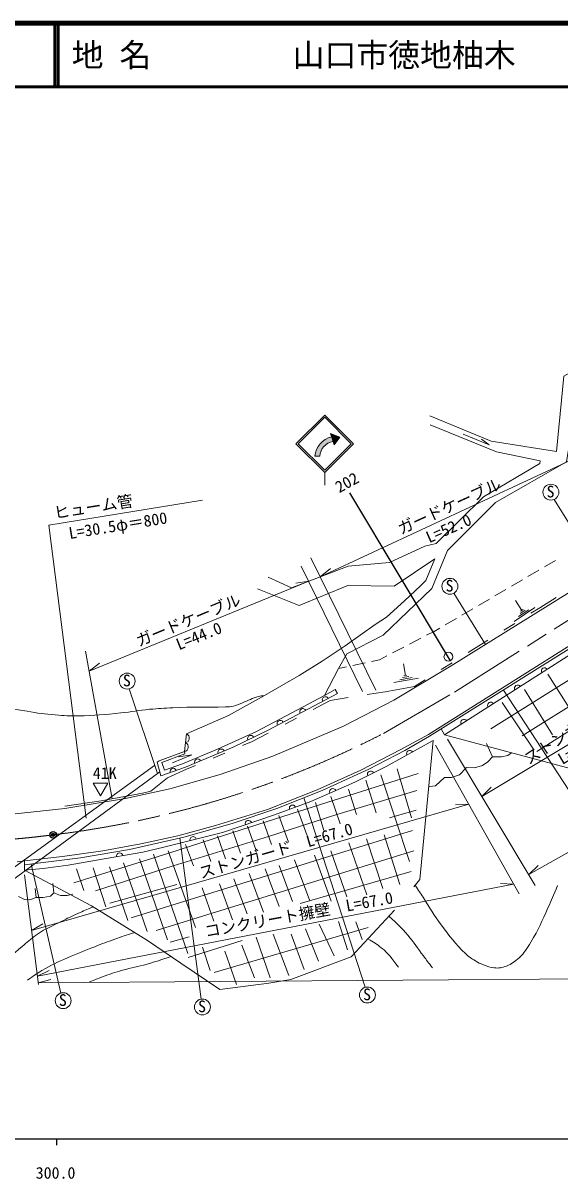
# Model space of a CAD drawing. Units: millimetres, scale not verified. Extents: x 40000 to 680000, y 20000 to 380000.
# Drawn here: x 362756 to 446954, y 198715 to 380000 of the extents above; entities that cross this region are included whole.
import ezdxf
from ezdxf.enums import TextEntityAlignment as Align

# ---------------------------------------------------------------- set-up
doc = ezdxf.new("R2010")
doc.units = ezdxf.units.MM
doc.header["$LTSCALE"] = 1000
doc.header["$PDMODE"] = 32
doc.header["$PDSIZE"] = 500
doc.linetypes.add('CHAIN', pattern=[18.5, 12, -1.5, 3.5, -1.5])
for name, color, linetype, lineweight in [('M-BGD', 7, 'Continuous', 13), ('M-BMK', 2, 'CHAIN', 13), ('M-BMK-SRVR', 3, 'Continuous', 25), ('M-STR-HTXT', 7, 'Continuous', 13), ('M-STR-STRC', 7, 'Continuous', 13), ('M-TTL', 2, 'Continuous', 140), ('M-TTL-BAND', 7, 'Continuous', 25), ('M-TTL-LINE', 7, 'Continuous', 50)]:
    doc.layers.add(name, color=color, linetype=linetype, lineweight=lineweight)
doc.layers.add('M-TTL-TXT', color=7, linetype='Continuous')
doc.styles.add('ＭＳ ゴシック', font='')
doc.styles.get('ＭＳ ゴシック').set_extended_font_data('MS Gothic')

msp = doc.modelspace()

# ---------------------------------------------------------------- hatches: boundary and pattern name
at = {"layer": 'M-STR-STRC'}
for points in [[(410966, 315622), (412436, 315058), (411524, 313874)], [(410966, 315622), (412436, 315058), (411524, 313874)], [(411132, 315103), (410966, 315622), (412436, 315058), (411524, 313874), (411359, 314393)], [(411132, 315103), (411132, 315103), (411359, 314393), (411359, 314393, 0.33505), (409283, 312070), (409283, 312070), (408539, 312071), (408539, 312071, -0.33299)]]:
    msp.add_hatch(color=256, dxfattribs=at).paths.add_polyline_path(points)

# ---------------------------------------------------------------- linework, layer by layer
at = {"layer": 'M-BGD'}
for p, q in [((431787, 315545), (435837, 313858)), ((435837, 313858), (434638, 314750)), ((446054, 305288), (453228, 293712)), ((436117, 269288), (491116, 303765)), ((429888, 279208), (463939, 300369)), ((441042, 268194), (487194, 297289)), ((444525, 294700), (446251, 295710)), ((441934, 293187), (443661, 294196)), ((439344, 291673), (441071, 292682)), ((443322, 265731), (486373, 293094)), ((426370, 268399), (461759, 290735)), ((430316, 290572), (435282, 282560)), ((436754, 290159), (438481, 291168)), ((434164, 288646), (435891, 289655)), ((443041, 288313), (439772, 286154)), ((440975, 287887), (439967, 289413)), ((442422, 287428), (443813, 288296)), ((443813, 288296), (446362, 289900)), ((428984, 285618), (430711, 286627)), ((431574, 287132), (433301, 288141)), ((442080, 287991), (440445, 286912)), ((441527, 287939), (440710, 287400)), ((441179, 288022), (440770, 287752)), ((427208, 284580), (428121, 285114)), ((438181, 284780), (439877, 285839)), ((423375, 282591), (425150, 283512)), ((426038, 283973), (427208, 284580)), ((434246, 282323), (435636, 283191)), ((420712, 281209), (422487, 282130)), ((432578, 281271), (434246, 282323)), ((414473, 279259), (416430, 279672)), ((417409, 279879), (418654, 280141)), ((418654, 280141), (419824, 280749)), ((420930, 273787), (429888, 279208)), ((422717, 277698), (422406, 279500)), ((428350, 278603), (430041, 279670)), ((412249, 278790), (413495, 279053)), ((423244, 277524), (422279, 277358)), ((422958, 277740), (422476, 277657)), ((445044, 277898), (449882, 270277)), ((379417, 275592), (383823, 262302)), ((419569, 275121), (424145, 275950)), ((424780, 277260), (420920, 276593)), ((423771, 277350), (421841, 277017)), ((424145, 275950), (425813, 277002)), ((408273, 272365), (410894, 273743)), ((410894, 273743), (413750, 274196)), ((413025, 269733), (420930, 273787)), ((416713, 274667), (419569, 275121)), ((454897, 249617), (438092, 275394)), ((441423, 275466), (445801, 268385)), ((437901, 273443), (442945, 265944)), ((403848, 270038), (405618, 270968)), ((398571, 267264), (401192, 268642)), ((401918, 265031), (413025, 269733)), ((421992, 266048), (426370, 268399)), ((428859, 268352), (428332, 269292)), ((397175, 266673), (398571, 267264)), ((436383, 264900), (435437, 266981)), ((386166, 263984), (389211, 265227)), ((389211, 265227), (387170, 264934)), ((392569, 264726), (394411, 265505)), ((393648, 262152), (401918, 265031)), ((415709, 262805), (421992, 266048)), ((359085, 245982), (383385, 263566)), ((385401, 261615), (388410, 262967)), ((388410, 262967), (389806, 263557)), ((421428, 263035), (423698, 255333)), ((360134, 244891), (384203, 262582)), ((382798, 259555), (385401, 261615)), ((385784, 259882), (393648, 262152)), ((408899, 259764), (415709, 262805)), ((416496, 261238), (418118, 256157)), ((418888, 262116), (423347, 248496)), ((378812, 258356), (385784, 259882)), ((401075, 256663), (408899, 259764)), ((413774, 259826), (415071, 255880)), ((369299, 256788), (378812, 258356)), ((416434, 228765), (406814, 258505)), ((408639, 257772), (409936, 253340)), ((411044, 258691), (412476, 254421)), ((359057, 255707), (369299, 256788)), ((392941, 254123), (401075, 256663)), ((402859, 255736), (404372, 251532)), ((405801, 256691), (407261, 252664)), ((420217, 255325), (424433, 256541)), ((387022, 252528), (392941, 254123)), ((397934, 254055), (399315, 250235)), ((400432, 254883), (401718, 251160)), ((381239, 251285), (387022, 252528)), ((390697, 226916), (387361, 252205)), ((393226, 252541), (394511, 248938)), ((395640, 253286), (396841, 249827)), ((416645, 252063), (419158, 244280)), ((419402, 252685), (421834, 244901)), ((368916, 249285), (375266, 250177)), ((375266, 250177), (381239, 251285)), ((383652, 237691), (424068, 250177)), ((385497, 250190), (389821, 238137)), ((388253, 251190), (389496, 247812)), ((390983, 251893), (392226, 248487)), ((413834, 251414), (416672, 243253)), ((361835, 248448), (362970, 248583)), ((362970, 248583), (368916, 249285)), ((381011, 248893), (385416, 236191)), ((383200, 249650), (388578, 234056)), ((405349, 248766), (407722, 242338)), ((408457, 249496), (411051, 242280)), ((411024, 250171), (413537, 242956)), ((368655, 227859), (363997, 248097)), ((371120, 247325), (372282, 243974)), ((373741, 247488), (375741, 241407)), ((376281, 247650), (379200, 239245)), ((378497, 248298), (382227, 237515)), ((398214, 246631), (400484, 240550)), ((400700, 247334), (402944, 241442)), ((402944, 247847), (405024, 242199)), ((406232, 241907), (423622, 246934)), ((367579, 243557), (367417, 245056)), ((376356, 241948), (386855, 244866)), ((393539, 245010), (395620, 239334)), ((395809, 245793), (397917, 240280)), ((364782, 242867), (364620, 244286)), ((390821, 244380), (392685, 239137)), ((392733, 231084), (416893, 238137)), ((407051, 237929), (409105, 232875)), ((409213, 238686), (411537, 233686)), ((412213, 239064), (413645, 234659)), ((414969, 239010), (415921, 236278)), ((385801, 235826), (388801, 236678)), ((388638, 233435), (397111, 236110)), ((399322, 236632), (401511, 230254)), ((401998, 237091), (404430, 230632)), ((404781, 237091), (406862, 231578)), ((390918, 235037), (392107, 231416)), ((394377, 234443), (396214, 229227)), ((397052, 235389), (399025, 230227))]:
    msp.add_line(p, q, dxfattribs=at)
for points in [[(426562, 318419), (436170, 314446), (446426, 312825), (447561, 324621), (452952, 327580), (466856, 312663), (469167, 312622), (474964, 316554), (480274, 320040), (487530, 323445), (490489, 324986), (501515, 329688), (512258, 334552), (517081, 336620), (523365, 340876), (523608, 343106)], [(464488, 310504), (464839, 311828), (453084, 323989), (449868, 322746), (448003, 311206), (436842, 304788), (429343, 297288), (426870, 291330), (419208, 283992), (413533, 281074), (412249, 278790), (410020, 274542)], [(401220, 293112), (404842, 291437), (413753, 294826), (420239, 295394), (425792, 297948), (427535, 298353), (434954, 305690), (443791, 310919), (443872, 311325), (437021, 312744), (426603, 317000)], [(362960, 247966), (371781, 249076), (379420, 250391), (387942, 252337), (395527, 254445), (402535, 256823), (409687, 259634), (416966, 262967), (422641, 265904), (426515, 268156), (451765, 283942), (477263, 299955), (486201, 305387), (491065, 307981), (497430, 310900)], [(497430, 310900), (482226, 278824), (470369, 270251), (455424, 261238), (428859, 268352)], [(491321, 307471), (486445, 304840), (468648, 293796), (428859, 268352)], [(388409, 268497), (394976, 271416), (400597, 274551), (406083, 277686), (409651, 279902), (413285, 282334), (417988, 285658), (419750, 286810), (422561, 289380), (425083, 291734), (425924, 292551), (427341, 295974), (420939, 291698), (413673, 291794), (406058, 288653), (399545, 291275)], [(412092, 274848), (401192, 269123), (395715, 266434), (388238, 263300), (384365, 261930)], [(388112, 265408), (384527, 264002), (384923, 262813), (387734, 263804), (393247, 266128), (399372, 268867), (404777, 271785), (410020, 274542), (411713, 275479), (412092, 274848)], [(388112, 265408), (388076, 265750), (388409, 268497)], [(427087, 267461), (419729, 263387), (414804, 260955), (407872, 257914), (402165, 255802), (394013, 253072), (384825, 250721), (381555, 249965), (374258, 248721), (369826, 247911), (365880, 247424), (362991, 247144)], [(424027, 244501), (424960, 245677), (427087, 267461)], [(384365, 261930), (383806, 264056), (384076, 264291), (388076, 265750)], [(426492, 260279), (427438, 260387), (428870, 261657), (429978, 261657), (431221, 262117), (432329, 263252), (433573, 263198), (434816, 263576), (435653, 264116), (436383, 264900), (437788, 264927), (438788, 265143), (439340, 265545)], [(370721, 245170), (385612, 249818), (395665, 253034), (405961, 256331), (424737, 262317)], [(369303, 257177), (374979, 258005), (381464, 259194), (382798, 259555)], [(374086, 243893), (386287, 247825), (401245, 252406), (411947, 255852), (424514, 259622)], [(379720, 239637), (403110, 246934), (423825, 253338)], [(362970, 248583), (362960, 247966), (362991, 247144)], [(362991, 247144), (373468, 241560), (382284, 236087), (387514, 232561), (393594, 228426), (401286, 229422), (404772, 229989), (414217, 233556), (420987, 240853)], [(362025, 243030), (362958, 242543), (363768, 242503), (364782, 242867), (365876, 242867), (367052, 243070), (367579, 243557), (368633, 243151), (369687, 243151), (370579, 243394)]]:
    msp.add_lwpolyline(points, dxfattribs=at)
msp.add_lwpolyline([(374914, 258801), (376069, 260801), (373760, 260801)], close=True, dxfattribs=at)
for centre, radius in [((445542, 306429), 1250), ((429702, 291661), 1250), ((429475, 280614), 700), ((379081, 276796), 1250), ((416756, 227557), 1250), ((369037, 226669), 1250), ((390873, 225679), 1250)]:
    msp.add_circle(centre, radius, dxfattribs=at)
for centre, radius, start, end in [((444541, 278381), 500, 32.59843, 212.59843), ((440329, 275687), 500, 32.59843, 212.59843), ((410183, 273846), 500, 27.70875, 207.70875), ((406642, 271986), 500, 27.70875, 207.70875), ((436116, 272993), 500, 32.59843, 212.59843), ((403101, 270126), 500, 27.70875, 207.70875), ((431904, 270299), 500, 32.59843, 212.59843), ((388099, 267838), 729, 281.37677, 64.78955), ((387932, 266464), 729, 281.37677, 64.78955), ((398453, 267779), 500, 26.14891, 206.14891), ((393821, 265640), 500, 22.74719, 202.74719), ((423408, 265424), 500, 28.97413, 208.97413), ((386301, 262615), 500, 19.46791, 199.46791), ((390132, 264094), 500, 22.74719, 202.74719), ((417267, 262171), 500, 26.28141, 206.28141), ((411338, 259434), 500, 23.68209, 203.68209), ((405019, 256858), 500, 20.31283, 200.31283), ((398089, 254437), 500, 18.51089, 198.51089), ((389419, 251897), 500, 14.35301, 194.35301), ((377906, 249343), 500, 9.66867, 189.66867)]:
    msp.add_arc(centre, radius, start, end, dxfattribs=at)
for points, knots in [([(345478, 276395), (346704, 276650), (347096, 276775), (348153, 276801), (348660, 276813), (348954, 276878), (349450, 276774), (350187, 276619), (350537, 276327), (351234, 276044), (352826, 275396), (353720, 275037), (355315, 274395), (356549, 273898), (357200, 273502), (358476, 273125), (360351, 272572), (361442, 272404), (363368, 272071), (365089, 271774), (366059, 271615), (367800, 271477), (369211, 271364), (370006, 271306), (371421, 271342), (374034, 271408), (375496, 271540), (378096, 271801), (379854, 271977), (380825, 272195), (382582, 272369), (384014, 272510), (384821, 272538), (386258, 272612), (389484, 272777), (391300, 272619), (394527, 272774), (395013, 272797), (395298, 272739), (395771, 272855), (396332, 272993), (396609, 273187), (397149, 273395), (398134, 273777), (398651, 274105), (399677, 274356), (400034, 274444), (400166, 274482), (400597, 274551)], [0, 0, 0, 0, 1, 1, 1, 2, 2, 2, 3, 3, 3, 4, 4, 4, 5, 5, 5, 6, 6, 6, 7, 7, 7, 8, 8, 8, 9, 9, 9, 10, 10, 10, 11, 11, 11, 12, 12, 12, 13, 13, 13, 14, 14, 14, 15, 15, 15, 16, 16, 16, 16]), ([(424255, 244788), (424865, 243859), (425018, 243626), (425507, 242880), (426617, 241187), (427130, 240162), (428344, 238543), (429726, 236700), (430482, 235626), (432155, 234043), (432698, 233529), (433061, 233304), (433695, 232908), (434158, 232619), (434441, 232491), (434952, 232300), (435600, 232057), (435966, 231879), (436655, 231813), (437404, 231742), (437850, 231847), (438560, 232097), (439434, 232406), (439844, 232790), (440546, 233394), (441463, 234184), (441778, 234836), (442411, 235867), (443634, 237858), (444127, 239087), (445086, 241218), (445701, 242583), (445902, 243044), (446586, 244745)], [0, 0, 0, 0, 1, 1, 1, 2, 2, 2, 3, 3, 3, 4, 4, 4, 5, 5, 5, 6, 6, 6, 7, 7, 7, 8, 8, 8, 9, 9, 9, 10, 10, 10, 11, 11, 11, 11]), ([(356824, 230165), (358218, 231377), (358568, 231681), (359688, 232651), (360922, 233719), (361598, 234334), (362850, 235381), (363680, 236074), (364121, 236498), (365012, 237110), (366371, 238043), (367273, 238336), (368742, 239083), (369756, 239599), (370326, 239886), (371363, 240353), (372294, 240773), (372607, 240902), (373770, 241372)], [0, 0, 0, 0, 1, 1, 1, 2, 2, 2, 3, 3, 3, 4, 4, 4, 5, 5, 5, 6, 6, 6, 6]), ([(420135, 239935), (421588, 238588), (422037, 238178), (423115, 236921), (424146, 235719), (424591, 234940), (425547, 233678), (426100, 232949), (426274, 232719), (426966, 231813)], [0, 0, 0, 0, 1, 1, 1, 2, 2, 2, 3, 3, 3, 3]), ([(363445, 229868), (364473, 230633), (364802, 230847), (365715, 231408), (367199, 232320), (368126, 232666), (369715, 233381), (371359, 234121), (372306, 234477), (373984, 235137), (375212, 235621), (375901, 235891), (377146, 236327), (378355, 236750), (378758, 236875), (380264, 237342)], [0, 0, 0, 0, 1, 1, 1, 2, 2, 2, 3, 3, 3, 4, 4, 4, 5, 5, 5, 5]), ([(416834, 236377), (417833, 235826), (418168, 235592), (418940, 234975), (420176, 233988), (420527, 233401), (421615, 231935)], [0, 0, 0, 0, 1, 1, 1, 2, 2, 2, 2]), ([(373120, 229570), (374105, 229991), (374380, 230100), (375201, 230408), (376407, 230861), (377096, 231082), (378335, 231435), (379832, 231862), (380702, 231984), (382200, 232408), (383688, 232830), (384179, 232995), (385975, 233598)], [0, 0, 0, 0, 1, 1, 1, 2, 2, 2, 3, 3, 3, 4, 4, 4, 4])]:
    msp.add_open_spline(points, degree=3, knots=knots, dxfattribs=at)
at = {"layer": 'M-BMK'}
for p, q in [((430448, 275056), (458644, 292908)), ((419300, 268600), (430448, 275056))]:
    msp.add_line(p, q, dxfattribs=at)
for centre, radius, start, end in [((349095, 404851), 153274, 276.88528, 297.26028), ((348496, 398592), 147139, 266.44462, 277.40918)]:
    msp.add_arc(centre, radius, start, end, dxfattribs=at)
at = {"layer": 'M-BMK-SRVR'}
msp.add_circle((367470, 252682), 500, dxfattribs=at)
msp.add_point((367470, 252682), dxfattribs=at)
at = {"layer": 'M-STR-HTXT'}
for p, q in [((409344, 293149), (453502, 313688)), ((407891, 296103), (418106, 275348)), ((406391, 294846), (415998, 275186)), ((409344, 293149), (410947, 294446)), ((373100, 278377), (407553, 292468)), ((407553, 292468), (405513, 292174)), ((372543, 281474), (376713, 258323)), ((373100, 278377), (374762, 279597)), ((442065, 246464), (503668, 280984)), ((434733, 258671), (466069, 277615)), ((440547, 243403), (427453, 266752)), ((429318, 267685), (443101, 244741)), ((434733, 258671), (436186, 260133)), ((364073, 237693), (432658, 257470)), ((432658, 257470), (430598, 257397)), ((442065, 246464), (443566, 247878)), ((365158, 229225), (362959, 246382)), ((364991, 230530), (439683, 244943)), ((439683, 244943), (437625, 245055)), ((364073, 237693), (365856, 238727)), ((364991, 230530), (366860, 231400)), ((365124, 229489), (541650, 230691)), ((365124, 229489), (367121, 230003))]:
    msp.add_line(p, q, dxfattribs=at)
msp.add_lwpolyline([(372671, 255270), (366796, 301266), (390875, 305188)], dxfattribs=at)
at = {"layer": 'M-STR-STRC'}
for p, q in [((405559, 314025), (410059, 318525)), ((405913, 314025), (410059, 318171)), ((414560, 314025), (410059, 318525)), ((414206, 314025), (410059, 318171)), ((411524, 313874), (410966, 315622)), ((410966, 315622), (412436, 315058)), ((405559, 314025), (410059, 309524)), ((405913, 314025), (410059, 309878)), ((410059, 309878), (414206, 314025)), ((410060, 309525), (414560, 314025)), ((412436, 315058), (411524, 313874)), ((408539, 312071), (409283, 312070)), ((410059, 309524), (410059, 307524))]:
    msp.add_line(p, q, dxfattribs=at)
at = {"layer": 'M-STR-STRC', "lineweight": 25}
msp.add_line((429808, 279997), (413992, 306338), dxfattribs=at)
at = {"layer": 'M-STR-STRC'}
for radius, start, end in [(3327, 102.62812, 176.29677), (2586, 101.16557, 175.26003)]:
    msp.add_arc((411859, 311856), radius, start, end, dxfattribs=at)
at = {"layer": 'M-TTL'}
msp.add_line((680000, 380000), (40000, 380000), dxfattribs=at)
at = {"layer": 'M-TTL-BAND'}
for p, q in [((40000, 205000), (579000, 205000)), ((368000, 205000), (368000, 204000))]:
    msp.add_line(p, q, dxfattribs=at)
at = {"layer": 'M-TTL-LINE'}
for p, q in [((367750, 380000), (367750, 370000)), ((368250, 380000), (368250, 370000)), ((40000, 370000), (680000, 370000))]:
    msp.add_line(p, q, dxfattribs=at)

# ---------------------------------------------------------------- texts
at = {"layer": 'M-BGD', "style": 'ＭＳ ゴシック'}
for p in [(444863, 305055), (429024, 290288), (378403, 275423), (416078, 226184), (368359, 225295), (390194, 224305)]:
    msp.add_text('S', height=1833, dxfattribs=at).set_placement(p, align=Align.BOTTOM_LEFT)
msp.add_text('41K', height=1833, dxfattribs=at).set_placement((375554, 262376), align=Align.MIDDLE_CENTER)
at = {"layer": 'M-STR-HTXT', "style": 'ＭＳ ゴシック'}
for s, rotation, p in [('ガードケーブル', 24.687, (429597, 304221)), ('ヒューム管', 9.104, (373774, 304146)), ('L=30.5φ＝800', 9.146, (377629, 301216)), ('L=52.0', 23.726, (429499, 300755)), ('ガードケーブル', 22.486, (388657, 286357)), ('L=44.0', 22.066, (390321, 283872)), ('ストンガード', 33.212, (447848, 268486)), ('L=36.0', 30.222, (450091, 266305)), ('ストンガード\u3000L=67.0', 16.366, (402404, 250189)), ('コンクリート擁壁\u3000L=67.0', 10.318, (405992, 240192))]:
    msp.add_text(s, height=1833, rotation=rotation, dxfattribs=at).set_placement(p, align=Align.MIDDLE_CENTER)
at = {"layer": 'M-STR-STRC', "style": 'ＭＳ ゴシック'}
msp.add_text('202', height=1833, rotation=28.711, dxfattribs=at).set_placement((413542, 307961), align=Align.MIDDLE_CENTER)
at = {"layer": 'M-TTL-BAND', "style": 'ＭＳ ゴシック'}
msp.add_text('300.0', height=1833, dxfattribs=at).set_placement((367844, 198195), align=Align.BOTTOM_CENTER)
at = {"layer": 'M-TTL-TXT', "style": 'ＭＳ ゴシック'}
for s, p in [('地 名', (370380, 375000)), ('山口市徳地柚木', (405024, 375000))]:
    msp.add_text(s, height=3666, dxfattribs=at).set_placement(p, align=Align.MIDDLE_LEFT)

doc.saveas('drawing.dxf')
